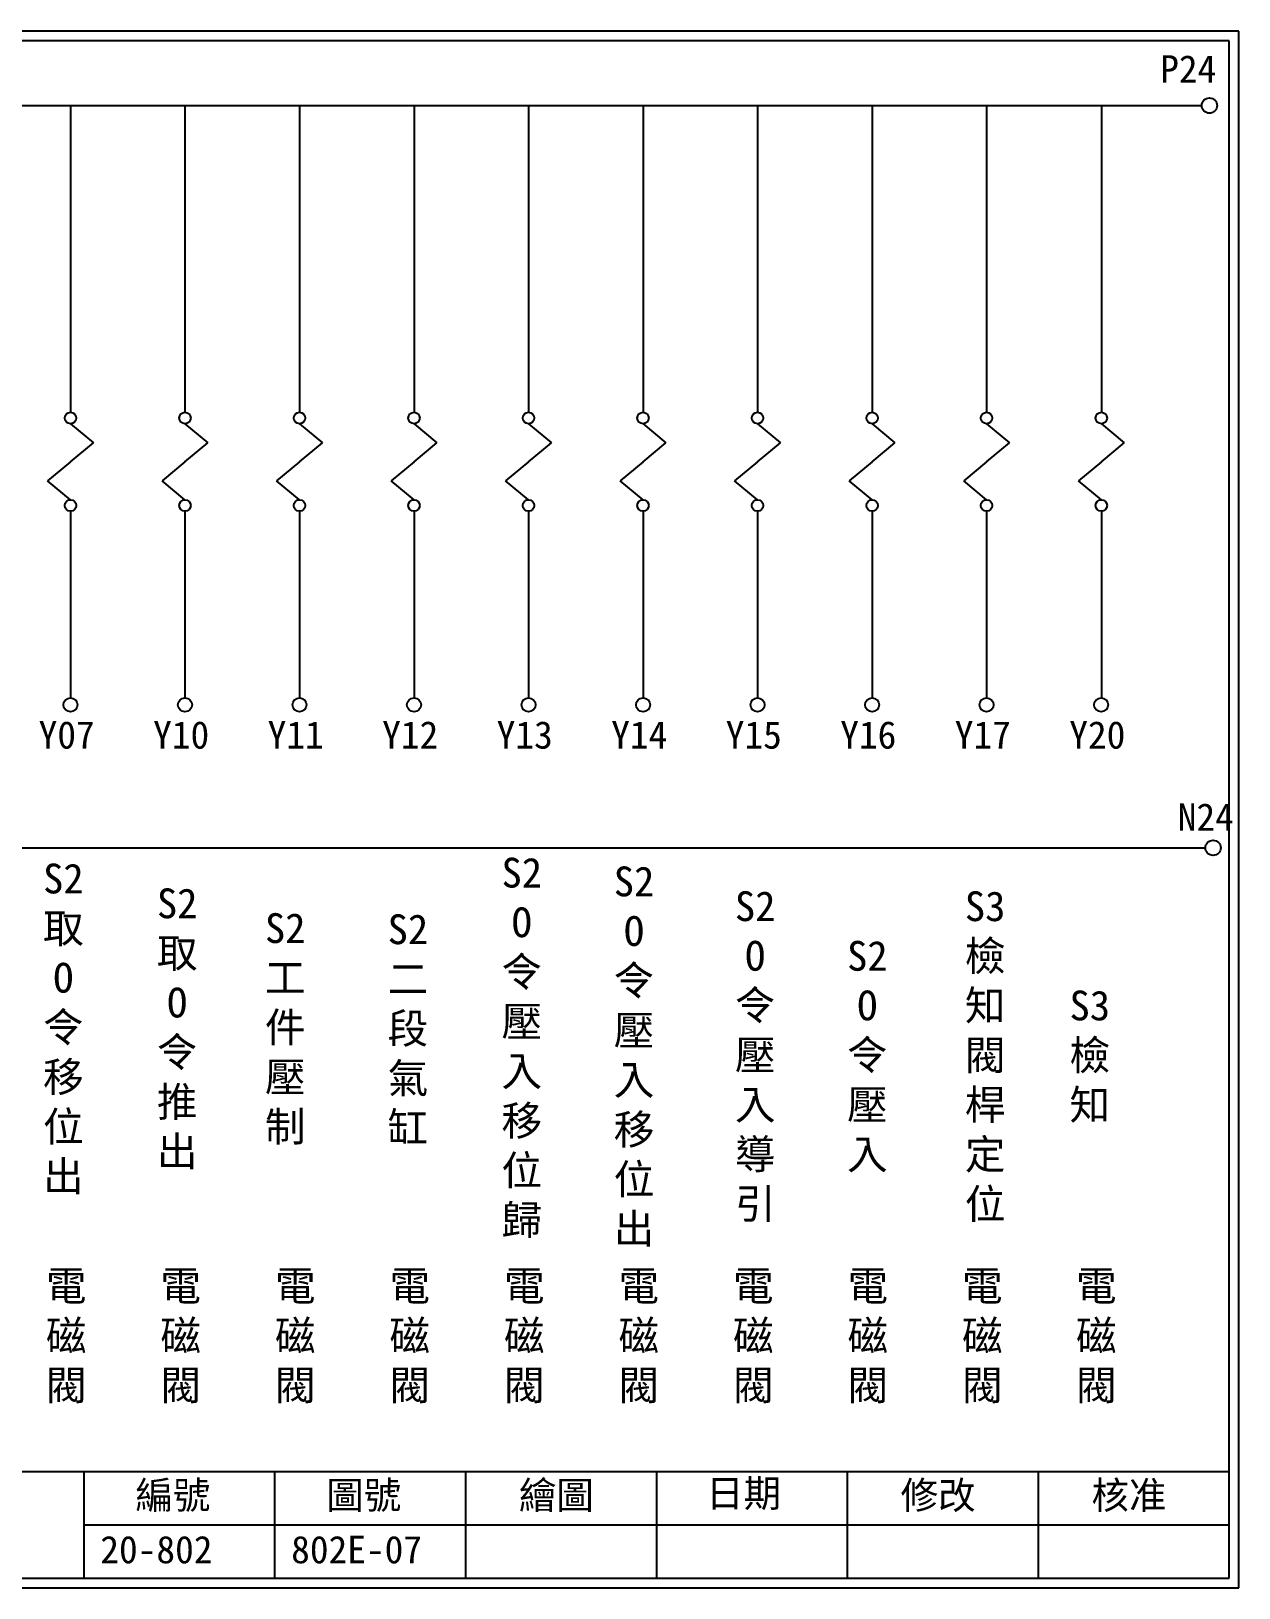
# Model space of a CAD drawing. Extents: x 926 to 1213, y 3 to 207.
# Drawn here: x 1054.5 to 1212.7, y 3 to 207 of the extents above; entities that cross this region are included whole.
import ezdxf

# ---------------------------------------------------------------- set-up
doc = ezdxf.new("R2010")
doc.units = 0
doc.layers.get('0').update_dxf_attribs({"linetype": 'CONTINUOUS'})
doc.layers.add('圖框層', color=7, linetype='CONTINUOUS')
doc.layers.add('標尺寸層', color=3, linetype='CONTINUOUS')
doc.styles.add('CNS', font='romanc.shx', dxfattribs={"bigfont": 'chineset.shx'})
doc.styles.add('STSL', font='kaiu.ttf')

msp = doc.modelspace()

# ---------------------------------------------------------------- linework, layer by layer
for centre in [(1208.88, 197.22), (1209.36, 99.96)]:
    msp.add_circle(centre, 1)
at = {"layer": '圖框層', "color": 7}
for p, q in [((1212.74, 206.97), (925.74, 206.97)), ((1212.74, 3), (1212.74, 206.97)), ((1211.49, 205.72), (926.99, 205.72)), ((1211.49, 4.25), (1211.49, 205.72)), ((926.99, 18.25), (1211.49, 18.25)), ((1061.49, 4.25), (1061.49, 18.25)), ((1086.49, 4.25), (1086.49, 18.25)), ((1111.49, 4.25), (1111.49, 18.25)), ((1136.49, 4.25), (1136.49, 18.25)), ((1161.49, 4.25), (1161.49, 18.25)), ((1186.49, 4.25), (1186.49, 18.25)), ((1061.49, 11.25), (1211.49, 11.25)), ((926.99, 4.25), (1211.49, 4.25)), ((925.74, 3), (1212.74, 3))]:
    msp.add_line(p, q, dxfattribs=at)
at = {"layer": '標尺寸層', "color": 7}
for p, q in [((930.28, 197.22), (1207.88, 197.22)), ((1059.7, 197.22), (1059.7, 157.03)), ((1074.7, 197.22), (1074.7, 157.03)), ((1089.7, 197.22), (1089.7, 157.03)), ((1104.7, 197.22), (1104.7, 157.03)), ((1119.7, 197.22), (1119.7, 157.03)), ((1134.7, 197.22), (1134.7, 157.03)), ((1149.7, 197.22), (1149.7, 157.03)), ((1164.7, 197.22), (1164.7, 157.03)), ((1179.7, 197.22), (1179.7, 157.03)), ((1194.73, 197.22), (1194.73, 157.03)), ((1059.7, 155.53), (1062.7, 153.04)), ((1074.7, 155.53), (1077.7, 153.04)), ((1089.7, 155.53), (1092.7, 153.04)), ((1104.7, 155.53), (1107.7, 153.04)), ((1119.7, 155.53), (1122.7, 153.04)), ((1134.7, 155.53), (1137.7, 153.04)), ((1149.7, 155.53), (1152.7, 153.04)), ((1164.7, 155.53), (1167.7, 153.04)), ((1179.7, 155.53), (1182.7, 153.04)), ((1194.73, 155.53), (1197.73, 153.04)), ((1059.7, 150.55), (1062.7, 153.04)), ((1074.7, 150.55), (1077.7, 153.04)), ((1089.7, 150.55), (1092.7, 153.04)), ((1104.7, 150.55), (1107.7, 153.04)), ((1119.7, 150.55), (1122.7, 153.04)), ((1134.7, 150.55), (1137.7, 153.04)), ((1149.7, 150.55), (1152.7, 153.04)), ((1164.7, 150.55), (1167.7, 153.04)), ((1179.7, 150.55), (1182.7, 153.04)), ((1194.73, 150.55), (1197.73, 153.04)), ((1059.7, 150.55), (1056.7, 148.06)), ((1074.7, 150.55), (1071.7, 148.06)), ((1089.7, 150.55), (1086.7, 148.06)), ((1104.7, 150.55), (1101.7, 148.06)), ((1119.7, 150.55), (1116.7, 148.06)), ((1134.7, 150.55), (1131.7, 148.06)), ((1149.7, 150.55), (1146.7, 148.06)), ((1164.7, 150.55), (1161.7, 148.06)), ((1179.7, 150.55), (1176.7, 148.06)), ((1194.73, 150.55), (1191.73, 148.06)), ((1059.7, 145.57), (1056.7, 148.06)), ((1074.7, 145.57), (1071.7, 148.06)), ((1089.7, 145.57), (1086.7, 148.06)), ((1104.7, 145.57), (1101.7, 148.06)), ((1119.7, 145.57), (1116.7, 148.06)), ((1134.7, 145.57), (1131.7, 148.06)), ((1149.7, 145.57), (1146.7, 148.06)), ((1164.7, 145.57), (1161.7, 148.06)), ((1179.7, 145.57), (1176.7, 148.06)), ((1194.73, 145.57), (1191.73, 148.06)), ((1059.7, 144.07), (1059.7, 119.62)), ((1074.7, 144.07), (1074.7, 119.62)), ((1089.7, 144.07), (1089.7, 119.62)), ((1104.7, 144.07), (1104.7, 119.62)), ((1119.7, 144.07), (1119.7, 119.62)), ((1134.7, 144.07), (1134.7, 119.62)), ((1149.7, 144.07), (1149.7, 119.62)), ((1164.7, 144.07), (1164.7, 119.62)), ((1179.7, 144.07), (1179.7, 119.62)), ((1194.73, 144.07), (1194.73, 119.62)), ((930.49, 99.96), (1208.36, 99.96))]:
    msp.add_line(p, q, dxfattribs=at)
for centre, radius in [((1059.7, 156.28), 0.751), ((1074.7, 156.28), 0.751), ((1089.7, 156.28), 0.751), ((1104.7, 156.28), 0.751), ((1119.7, 156.28), 0.751), ((1134.7, 156.28), 0.751), ((1149.7, 156.28), 0.751), ((1164.7, 156.28), 0.751), ((1179.7, 156.28), 0.751), ((1194.73, 156.28), 0.751), ((1059.7, 144.82), 0.751), ((1074.7, 144.82), 0.751), ((1089.7, 144.82), 0.751), ((1104.7, 144.82), 0.751), ((1119.7, 144.82), 0.751), ((1134.7, 144.82), 0.751), ((1149.7, 144.82), 0.751), ((1164.7, 144.82), 0.751), ((1179.7, 144.82), 0.751), ((1194.73, 144.82), 0.751), ((1059.7, 118.7), 0.92), ((1074.7, 118.7), 0.92), ((1089.7, 118.7), 0.92), ((1104.7, 118.7), 0.92), ((1119.7, 118.7), 0.92), ((1134.7, 118.7), 0.92), ((1149.7, 118.7), 0.92), ((1164.7, 118.7), 0.92), ((1179.7, 118.7), 0.92), ((1194.7, 118.7), 0.92)]:
    msp.add_circle(centre, radius, dxfattribs=at)

# ---------------------------------------------------------------- texts
at = {"layer": '圖框層', "color": 4, "style": 'STSL'}
for s, p in [('P24', (1202.44, 200.22)), ('Y07', (1055.53, 112.96)), ('Y10', (1070.53, 112.96)), ('Y11', (1085.53, 112.96)), ('Y12', (1100.53, 112.96)), ('Y13', (1115.53, 112.96)), ('Y14', (1130.53, 112.96)), ('Y15', (1145.53, 112.96)), ('Y16', (1160.53, 112.96)), ('Y17', (1175.53, 112.96)), ('Y20', (1190.53, 112.96)), ('N24', (1204.74, 102.2)), ('編號', (1068.21, 13.34)), ('圖號', (1093.21, 13.34)), ('繪圖', (1118.44, 13.34)), ('日期', (1142.96, 13.59)), ('修改', (1168.44, 13.34)), ('核准', (1193.44, 13.34)), ('20-802', (1063.61, 6.22)), ('802E-07', (1088.61, 6.22))]:
    msp.add_text(s, height=3.6, dxfattribs=at).set_placement(p)
at = {"layer": '標尺寸層', "color": 7, "char_height": 3.9, "attachment_point": 5, "style": 'CNS'}
for s, insert, width in [('{\\fDFKai-SB|b0|i0|c136|p65;S2\\P取O令移位出}', (1058.77, 76.23), 4.9608), ('{\\fDFKai-SB|b0|i0|c136|p65;S2\\PO令壓入移位歸}', (1118.82, 73.75), 4.9608), ('{\\fDFKai-SB|b0|i0|c136|p65;S2\\PO令壓入移位出}', (1133.52, 72.6), 4.9608), ('{\\fDFKai-SB|b0|i0|c136|p65;S2\\P取O令推出}', (1073.68, 76.23), 4.9608), ('{\\fDFKai-SB|b0|i0|c136|p65;S2\\PO令壓入導引}', (1149.39, 72.6), 4.9608), ('{\\fDFKai-SB|b0|i0|c136|p65;S3檢知閥桿定位}', (1179.51, 72.6), 4.9608), ('{\\fDFKai-SB|b0|i0|c136|p65;S2\\P工件壓制}', (1087.83, 76.23), 4.9608), ('{\\fDFKai-SB|b0|i0|c136|p65;S2\\P二段氣缸}', (1103.9, 76.23), 4.9608), ('{\\fDFKai-SB|b0|i0|c136|p65;S2\\PO令壓入}', (1164.08, 72.6), 4.9608), ('{\\fDFKai-SB|b0|i0|c136|p65;S3檢知}', (1193.22, 72.6), 4.9608), ('{\\fDFKai-SB|b0|i0|c136|p65;電磁閥}', (1059.14, 35.84), 8.6627), ('{\\fDFKai-SB|b0|i0|c136|p65;電磁閥}', (1074.14, 35.84), 8.6627), ('{\\fDFKai-SB|b0|i0|c136|p65;電磁閥}', (1089.14, 35.84), 8.6627), ('{\\fDFKai-SB|b0|i0|c136|p65;電磁閥}', (1104.14, 35.84), 8.6627), ('{\\fDFKai-SB|b0|i0|c136|p65;電磁閥}', (1119.14, 35.84), 8.6627), ('{\\fDFKai-SB|b0|i0|c136|p65;電磁閥}', (1134.14, 35.84), 8.6627), ('{\\fDFKai-SB|b0|i0|c136|p65;電磁閥}', (1149.14, 35.84), 8.6627), ('{\\fDFKai-SB|b0|i0|c136|p65;電磁閥}', (1164.14, 35.84), 8.6627), ('{\\fDFKai-SB|b0|i0|c136|p65;電磁閥}', (1179.14, 35.84), 8.6627), ('{\\fDFKai-SB|b0|i0|c136|p65;電磁閥}', (1194.07, 35.84), 8.6627)]:
    msp.add_mtext(s, dxfattribs=dict(at, insert=insert, width=width))

doc.saveas('drawing.dxf')
